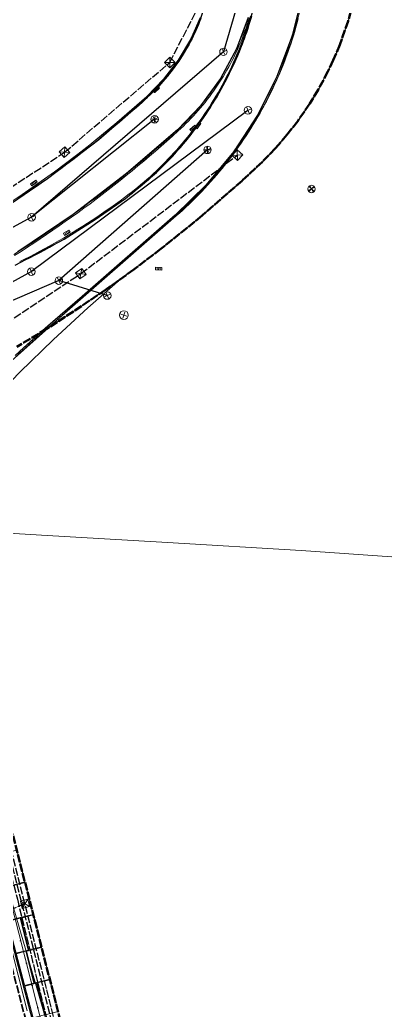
# Model space of a CAD drawing. Header units: metres. Extents: x 105014 to 106600, y 111320 to 118425.
# Drawn here: x 105399.7 to 105457.9, y 112710.9 to 112867.8 of the extents above; entities that cross this region are included whole.
import ezdxf

# ---------------------------------------------------------------- set-up
doc = ezdxf.new("R2010")
doc.units = ezdxf.units.M
doc.linetypes.add('DASHDOT', pattern=[3.556, 2.54, -0.508, 0, -0.508])
doc.linetypes.add('DASHED', pattern=[1.524, 1.27, -0.254])
for name, color, linetype, lineweight in [('00-BASE-LIMITE', 7, 'DASHED', 50), ('00-BASE-UE', 42, 'DASHED', 25), ('10-PAV-CALZADA-MIXTA', 8, 'CONTINUOUS', 30), ('10-PAV-SARDINEL', 252, 'CONTINUOUS', 13), ('20-EP-ZONA-DURA', 253, 'CONTINUOUS', 13), ('20-EP-ZONA-VERDE', 84, 'CONTINUOUS', 13), ('30-RED-ENEL-NODOS', 11, 'CONTINUOUS', 13), ('30-RED-ENEL-PROY', 1, 'DASHED', 25), ('30-RED-ETB-EXIST', 145, 'CONTINUOUS', 13), ('30-RED-MOVISTAR-PROY', 4, 'DASHED', 25), ('30-RED-VANTI-EXIST', 52, 'CONTINUOUS', 13), ('30-RED-VANTI-PROY', 2, 'DASHED', 25), ('30-RED-VANTI-RETIRO', 8, 'DASHDOT', 13), ('35-RH-ACUE-MENOR-EXIST', 151, 'CONTINUOUS', 13), ('35-RH-ACUE-MENOR-PROY', 5, 'DASHED', 25), ('35-RH-PLUV-COLECTOR', 96, 'CONTINUOUS', 30), ('35-RH-PLUV-NODOS', 94, 'CONTINUOUS', 13), ('36-RH-SAN-COLECTOR-PROY', 6, 'DASHED', 35), ('36-RH-SAN-POZOS', 216, 'CONTINUOUS', 13), ('60-PREDIAL-LOTE', 42, 'CONTINUOUS', 13)]:
    doc.layers.add(name, color=color, linetype=linetype, lineweight=lineweight)

# ---------------------------------------------------------------- blocks, each defined once
blk = doc.blocks.new('CAJA_ENEL')
for p, q in [((-0.6, -0.6), (0.6, 0.6)), ((-0.6, 0.6), (0.6, -0.6))]:
    blk.add_line(p, q)
blk.add_lwpolyline([(-0.6, -0.6), (0.6, -0.6), (0.6, 0.6), (-0.6, 0.6)], close=True)
blk = doc.blocks.new('POZO_SAN')
for p, q in [((-0.5, 0), (0.5, 0)), ((0, -0.5), (0, 0.5))]:
    blk.add_line(p, q)
blk.add_circle((0, 0), 0.7)
blk = doc.blocks.new('SUMIDERO')
for p, q in [((-0.25, -0.2), (-0.25, 0.2)), ((0, -0.2), (0, 0.2)), ((0.25, -0.2), (0.25, 0.2))]:
    blk.add_line(p, q)
blk.add_lwpolyline([(-0.5, -0.2), (0.5, -0.2), (0.5, 0.2), (-0.5, 0.2)], close=True)
blk = doc.blocks.new('POZO_PLUV')
for p, q in [((-0.42, -0.42), (0.42, 0.42)), ((-0.42, 0.42), (0.42, -0.42))]:
    blk.add_line(p, q)
blk.add_circle((0, 0), 0.6)

msp = doc.modelspace()

# ---------------------------------------------------------------- linework, layer by layer
at = {"layer": '00-BASE-LIMITE'}
for points in [[(105452.4965, 112870.6933), (105451.6531, 112867.6311), (105450.3453, 112863.8833), (105449.3209, 112861.4465), (105448.4643, 112859.6339), (105446.9107, 112856.7303), (105445.6039, 112854.5789), (105443.6923, 112851.7925), (105441.9821, 112849.5857), (105440.1583, 112847.4709), (105438.1061, 112845.3361), (105434.8843, 112842.3357), (105428.5395, 112836.7905), (105422.0037, 112831.5077), (105417.7267, 112828.2677), (105413.2317, 112825.0357), (105408.1525, 112821.5851), (105403.9137, 112818.8611), (105399.1897, 112815.9841)], [(105398.6051, 112738.5087), (105402.0385, 112725.0969), (105406.1547, 112708.9561)]]:
    msp.add_lwpolyline(points, dxfattribs=at)
at = {"layer": '00-BASE-UE'}
for points in [[(105452.4965, 112870.6933), (105451.6531, 112867.6311), (105450.3453, 112863.8833), (105449.3209, 112861.4465), (105448.4643, 112859.6339), (105446.9107, 112856.7303), (105445.6039, 112854.5789), (105443.6923, 112851.7925), (105441.9821, 112849.5857), (105440.1583, 112847.4709), (105438.1061, 112845.3361), (105434.8843, 112842.3357), (105428.5395, 112836.7905), (105422.0037, 112831.5077), (105417.7267, 112828.2677), (105413.2317, 112825.0357), (105408.1525, 112821.5851), (105403.9137, 112818.8611), (105399.1897, 112815.9841)], [(105368.7619, 112699.3103), (105357.0915, 112743.3877), (105394.8212, 112753.4073), (105396.0021, 112748.7837), (105396.0021, 112748.7837), (105398.6051, 112738.5087), (105402.0385, 112725.0969), (105406.1547, 112708.9561)]]:
    msp.add_lwpolyline(points, dxfattribs=at)
at = {"layer": '10-PAV-CALZADA-MIXTA'}
for points in [[(105395.5869, 112836.9458), (105404.0475, 112842.6762), (105412.1645, 112848.8836), (105419.9113, 112855.5474), (105423.1556, 112858.9695), (105425.8683, 112862.8265), (105427.9919, 112867.0368), (105429.4813, 112871.5109)], [(105444.4478, 112871.9245), (105442.7799, 112865.271), (105440.3872, 112858.8426), (105437.2991, 112852.7178), (105433.5533, 112846.9716), (105429.1956, 112841.6744), (105424.2795, 112836.8909), (105409.5209, 112824.0026), (105404.9069, 112819.9733), (105402.9011, 112818.2159), (105401.9027, 112817.3323), (105401.9027, 112817.3323), (105400.2535, 112815.8429), (105398.9521, 112814.6317)], [(105398.9501, 112828.9351), (105406.6706, 112833.0708), (105411.6143, 112836.1626), (105416.3851, 112839.5151), (105421.2973, 112843.6332), (105425.6971, 112848.2949), (105429.5246, 112853.4369), (105432.7278, 112858.9892), (105435.2632, 112864.8765), (105437.0965, 112871.0188)], [(105435.8301, 112868.2086), (105433.9648, 112863.2198), (105431.4432, 112858.5283), (105428.3115, 112854.2202), (105424.627, 112850.3741), (105416.575, 112843.4477), (105408.138, 112836.9957), (105399.344, 112831.0395)], [(105395.5053, 112732.5569), (105403.5419, 112702.1805)]]:
    msp.add_lwpolyline(points, dxfattribs=at)
at = {"layer": '10-PAV-SARDINEL'}
for points in [[(105398.7322, 112830.6519), (105399.7511, 112831.2992), (105400.7658, 112831.9531), (105401.7762, 112832.6136), (105402.7822, 112833.2807), (105403.7839, 112833.9543), (105404.7811, 112834.6345), (105405.7739, 112835.3212), (105406.7621, 112836.0144), (105407.7458, 112836.714), (105408.7249, 112837.4201), (105409.6994, 112838.1325), (105410.6692, 112838.8513), (105411.6343, 112839.5764), (105412.5946, 112840.3078), (105413.5501, 112841.0454), (105414.5007, 112841.7893), (105415.4465, 112842.5394), (105416.3874, 112843.2957), (105417.3233, 112844.0581), (105418.2542, 112844.8266), (105419.18, 112845.6011), (105420.1008, 112846.3817), (105421.0164, 112847.1683), (105421.9269, 112847.9609), (105422.8322, 112848.7594), (105423.7322, 112849.5638), (105424.627, 112850.3741), (105425.0389, 112850.755), (105425.4454, 112851.1418), (105425.8463, 112851.5343), (105426.2416, 112851.9325), (105426.6312, 112852.3362), (105427.015, 112852.7455), (105427.3929, 112853.1602), (105427.7649, 112853.5803), (105428.1308, 112854.0056), (105428.4907, 112854.4361), (105428.8443, 112854.8716), (105429.1918, 112855.3122), (105429.5329, 112855.7576), (105429.8676, 112856.2079), (105430.1959, 112856.6629), (105430.5177, 112857.1226), (105430.8328, 112857.5867), (105431.1414, 112858.0554), (105431.4432, 112858.5283), (105431.7383, 112859.0056), (105432.0265, 112859.4869), (105432.3078, 112859.9724), (105432.5822, 112860.4618), (105432.8496, 112860.955), (105433.1099, 112861.4521), (105433.3632, 112861.9527), (105433.6092, 112862.457), (105433.8481, 112862.9647), (105434.0797, 112863.4757), (105434.304, 112863.99), (105434.5209, 112864.5074), (105434.7304, 112865.0279), (105434.9325, 112865.5513), (105435.1272, 112866.0775), (105435.3143, 112866.6065), (105435.4938, 112867.1381), (105435.6658, 112867.6721), (105435.8301, 112868.2086)], [(105436.0217, 112868.1514), (105435.8566, 112867.6122), (105435.6838, 112867.0755), (105435.5033, 112866.5412), (105435.3152, 112866.0094), (105435.1196, 112865.4806), (105434.9165, 112864.9546), (105434.7059, 112864.4314), (105434.4879, 112863.9114), (105434.2624, 112863.3944), (105434.0296, 112862.8808), (105433.7896, 112862.3706), (105433.5423, 112861.8638), (105433.2878, 112861.3606), (105433.0261, 112860.861), (105432.7574, 112860.3653), (105432.4814, 112859.873), (105432.1988, 112859.3855), (105431.9092, 112858.9016), (105431.6126, 112858.422), (105431.3092, 112857.9466), (105430.9991, 112857.4756), (105430.6823, 112857.0091), (105430.3589, 112856.5471), (105430.029, 112856.0898), (105429.6926, 112855.6372), (105429.3497, 112855.1895), (105429.0005, 112854.7467), (105428.645, 112854.3089), (105428.2836, 112853.8765), (105427.9156, 112853.4488), (105427.5417, 112853.0266), (105427.1619, 112852.6098), (105426.7761, 112852.1984), (105426.3846, 112851.7926), (105425.9873, 112851.3924), (105425.5843, 112850.9979), (105425.1758, 112850.6092), (105424.762, 112850.2266), (105423.866, 112849.4152), (105422.965, 112848.6099), (105422.0587, 112847.8105), (105421.1473, 112847.0171), (105420.2306, 112846.2296), (105419.3088, 112845.4481), (105418.382, 112844.6728), (105417.4501, 112843.9034), (105416.5132, 112843.1402), (105415.5713, 112842.3831), (105414.6245, 112841.6322), (105413.6728, 112840.8875), (105412.7163, 112840.1491), (105411.7549, 112839.4169), (105410.7888, 112838.691), (105409.818, 112837.9714), (105408.8425, 112837.2583), (105407.8623, 112836.5515), (105406.8775, 112835.8511), (105405.8882, 112835.1571), (105404.8944, 112834.4697), (105403.8961, 112833.7888), (105402.8933, 112833.1144), (105401.8862, 112832.4466), (105400.8747, 112831.7853), (105399.8589, 112831.1307), (105398.8389, 112830.4828)], [(105436.3986, 112868.3605), (105436.2108, 112867.726), (105436.0154, 112867.0937), (105435.8124, 112866.4639), (105435.6019, 112865.8366), (105435.3838, 112865.2118), (105435.1582, 112864.5897), (105434.9251, 112863.9704), (105434.6846, 112863.3539), (105434.4367, 112862.7404), (105434.1815, 112862.1299), (105433.9189, 112861.5225), (105433.649, 112860.9183), (105433.3719, 112860.3174), (105433.0876, 112859.7198), (105432.7961, 112859.1258), (105432.4974, 112858.5353), (105432.1917, 112857.9484), (105431.879, 112857.3652), (105431.5592, 112856.7859), (105431.2325, 112856.2104), (105430.899, 112855.6389), (105430.5585, 112855.0715), (105430.2113, 112854.5082), (105429.8573, 112853.9491), (105429.4966, 112853.3943), (105429.1292, 112852.8439), (105428.7553, 112852.298), (105428.3748, 112851.7566), (105427.9878, 112851.2198), (105427.5944, 112850.6877), (105427.1947, 112850.1604), (105426.7886, 112849.6379), (105426.3762, 112849.1204), (105425.9577, 112848.6078), (105425.533, 112848.1003), (105425.1023, 112847.598), (105424.6655, 112847.1009), (105424.2228, 112846.6091), (105423.7742, 112846.1226), (105423.3198, 112845.6416), (105422.8596, 112845.1661), (105422.3937, 112844.6961), (105421.9223, 112844.2318), (105421.4452, 112843.7732), (105420.9627, 112843.3203), (105420.4748, 112842.8733), (105419.9815, 112842.4322), (105419.483, 112841.9971), (105418.9792, 112841.568), (105418.4704, 112841.145), (105417.9564, 112840.7282), (105417.4375, 112840.3175), (105416.9137, 112839.9131), (105416.3851, 112839.5151), (105415.6629, 112838.9828), (105414.9364, 112838.4564), (105414.2056, 112837.936), (105413.4704, 112837.4217), (105412.7311, 112836.9135), (105411.9876, 112836.4114), (105411.24, 112835.9154), (105410.4883, 112835.4257), (105409.7326, 112834.9421), (105408.9729, 112834.4648), (105408.2093, 112833.9938), (105407.4419, 112833.5291), (105406.6706, 112833.0708), (105405.9139, 112832.6294), (105405.1536, 112832.1941), (105404.3898, 112831.7649), (105403.6226, 112831.3419), (105402.852, 112830.9252), (105402.0781, 112830.5146), (105401.3009, 112830.1103), (105400.5205, 112829.7122), (105399.7369, 112829.3205), (105398.9501, 112828.9351)], [(105399.2543, 112839.5837), (105400.2371, 112840.2494), (105401.2155, 112840.9216), (105402.1893, 112841.6004), (105403.1585, 112842.2856), (105404.1237, 112842.9777), (105405.0832, 112843.6755), (105406.0385, 112844.3801), (105406.9891, 112845.091), (105407.9349, 112845.8083), (105408.8758, 112846.5319), (105409.812, 112847.2618), (105410.7432, 112847.9979), (105411.6694, 112848.7402), (105412.5907, 112849.4887), (105413.507, 112850.2434), (105414.4182, 112851.0042), (105415.3242, 112851.771), (105416.2252, 112852.5439), (105417.1209, 112853.3228), (105418.0114, 112854.1077), (105418.8966, 112854.8985), (105419.7764, 112855.6951), (105420.1466, 112856.0378), (105420.5096, 112856.3847), (105420.8694, 112856.7394), (105421.2228, 112857.0989), (105421.5704, 112857.4638), (105421.9119, 112857.8337), (105422.249, 112858.2106), (105422.5785, 112858.5906), (105422.9023, 112858.9763), (105423.2203, 112859.3673), (105423.5323, 112859.7634), (105423.8377, 112860.1639), (105424.1374, 112860.57), (105424.4298, 112860.9795), (105424.7162, 112861.3941), (105424.9964, 112861.8134), (105425.2694, 112862.2365), (105425.536, 112862.6642), (105425.7959, 112863.0957), (105426.049, 112863.5317), (105426.2948, 112863.9706), (105426.5342, 112864.414), (105426.7677, 112864.8634), (105426.9928, 112865.3138), (105427.2105, 112865.767), (105427.4216, 112866.2246), (105427.6255, 112866.6855), (105427.8221, 112867.1494), (105428.0113, 112867.6158), (105428.1935, 112868.0862)], [(105399.6482, 112829.4998), (105400.4296, 112829.8904), (105401.2093, 112830.2881), (105401.9851, 112830.6917), (105402.7576, 112831.1015), (105403.5268, 112831.5175), (105404.2925, 112831.9397), (105405.0549, 112832.3681), (105405.8138, 112832.8026), (105406.5691, 112833.2432), (105407.339, 112833.7007), (105408.105, 112834.1645), (105408.8672, 112834.6347), (105409.6255, 112835.1111), (105410.3795, 112835.5934), (105411.1301, 112836.0826), (105411.8764, 112836.5776), (105412.6185, 112837.0788), (105413.3563, 112837.586), (105414.0903, 112838.0994), (105414.8198, 112838.6188), (105415.545, 112839.1442), (105416.2661, 112839.6759), (105416.7925, 112840.0722), (105417.3151, 112840.4756), (105417.8314, 112840.8843), (105418.3434, 112841.2995), (105418.8504, 112841.7211), (105419.3526, 112842.1488), (105419.8496, 112842.5825), (105420.3406, 112843.0216), (105420.8267, 112843.467), (105421.3075, 112843.9182), (105421.7828, 112844.3752), (105422.2528, 112844.838), (105422.7169, 112845.3062), (105423.1754, 112845.78), (105423.628, 112846.2591), (105424.0749, 112846.7438), (105424.5161, 112847.2338), (105424.9512, 112847.7291), (105425.3804, 112848.2296), (105425.8035, 112848.7353), (105426.2207, 112849.2461), (105426.6314, 112849.7616), (105427.0361, 112850.2822), (105427.4343, 112850.8075), (105427.8258, 112851.3371), (105428.2119, 112851.8726), (105428.5905, 112852.4113), (105428.9637, 112852.9562), (105429.3297, 112853.5046), (105429.6883, 112854.0561), (105430.0421, 112854.6149), (105430.3876, 112855.1754), (105430.7268, 112855.7408), (105431.0592, 112856.3102), (105431.3847, 112856.8835), (105431.7033, 112857.4608), (105432.0149, 112858.0419), (105432.3197, 112858.6268), (105432.617, 112859.2149), (105432.908, 112859.8078), (105433.1909, 112860.4024), (105433.4668, 112861.0008), (105433.7358, 112861.6029), (105433.9975, 112862.2083), (105434.2519, 112862.8167), (105434.4988, 112863.4277), (105434.7383, 112864.0419), (105434.9706, 112864.659), (105435.1955, 112865.2791), (105435.4126, 112865.9013), (105435.6225, 112866.5266), (105435.8247, 112867.1539), (105436.0194, 112867.7839), (105436.2065, 112868.4161)], [(105443.7726, 112868.027), (105443.5917, 112867.3459), (105443.4032, 112866.6668), (105443.2069, 112865.99), (105443.003, 112865.3154), (105442.7914, 112864.6431), (105442.5723, 112863.9733), (105442.3455, 112863.306), (105442.1111, 112862.6411), (105441.8694, 112861.9794), (105441.6201, 112861.3202), (105441.3634, 112860.6639), (105441.0993, 112860.0105), (105440.8277, 112859.3602), (105440.5488, 112858.7129), (105440.2626, 112858.0689), (105439.9691, 112857.4282), (105439.6684, 112856.7908), (105439.3604, 112856.1569), (105439.0454, 112855.5265), (105438.7231, 112854.8997), (105438.3939, 112854.2766), (105438.0575, 112853.6573), (105437.7142, 112853.0418), (105437.364, 112852.4304), (105437.0067, 112851.8228), (105436.6427, 112851.2193), (105436.2718, 112850.6201), (105435.8942, 112850.025), (105435.5098, 112849.4343), (105435.1188, 112848.848), (105434.7212, 112848.2661), (105434.317, 112847.6888), (105433.9063, 112847.1161), (105433.4891, 112846.548), (105433.0655, 112845.9848), (105432.6355, 112845.4264), (105432.1993, 112844.8729), (105431.7568, 112844.3243), (105431.3081, 112843.7807), (105430.8534, 112843.2425), (105430.3925, 112842.7094), (105429.9256, 112842.1814), (105429.4528, 112841.6588), (105428.9741, 112841.1416), (105428.4895, 112840.6299), (105427.9992, 112840.1236), (105427.5031, 112839.623), (105427.0015, 112839.128), (105426.4943, 112838.6388), (105425.9815, 112838.1553), (105425.4633, 112837.6776), (105424.9398, 112837.2059), (105424.4114, 112836.7406), (105409.6525, 112823.852), (105405.0386, 112819.8228), (105404.0351, 112818.945), (105403.0332, 112818.0658), (105402.5338, 112817.6252), (105402.0566, 112817.2029), (105402.0359, 112817.1831), (105402.0314, 112817.1791), (105401.21, 112816.4422), (105400.3886, 112815.6954), (105399.7365, 112815.0936), (105399.0896, 112814.4865)], [(105428.3806, 112868.0155), (105428.1974, 112867.5427), (105428.0069, 112867.0728), (105427.809, 112866.6059), (105427.6039, 112866.1422), (105427.3915, 112865.6818), (105427.1719, 112865.2247), (105426.9452, 112864.7712), (105426.7114, 112864.3212), (105426.4705, 112863.875), (105426.2228, 112863.4326), (105425.9681, 112862.9941), (105425.7066, 112862.5597), (105425.4383, 112862.1294), (105425.1633, 112861.7034), (105424.8817, 112861.2817), (105424.5935, 112860.8645), (105424.2988, 112860.4518), (105423.9977, 112860.0439), (105423.6902, 112859.6407), (105423.3765, 112859.2423), (105423.0565, 112858.8489), (105422.7304, 112858.4606), (105422.3983, 112858.0775), (105422.0602, 112857.6996), (105421.7163, 112857.327), (105421.3665, 112856.9598), (105421.011, 112856.5982), (105420.65, 112856.2422), (105420.2834, 112855.8919), (105419.9113, 112855.5474), (105419.0304, 112854.7498), (105418.1441, 112853.9581), (105417.2526, 112853.1723), (105416.3559, 112852.3925), (105415.4539, 112851.6188), (105414.5468, 112850.8511), (105413.6346, 112850.0894), (105412.7173, 112849.3339), (105411.795, 112848.5846), (105410.8677, 112847.8414), (105409.9354, 112847.1044), (105408.9983, 112846.3738), (105408.0562, 112845.6493), (105407.1094, 112844.9312), (105406.1577, 112844.2195), (105405.2013, 112843.5141), (105404.2402, 112842.8152), (105403.2745, 112842.1227), (105402.3041, 112841.4367), (105401.3292, 112840.7571), (105400.3498, 112840.0842), (105399.3659, 112839.4177)], [(105399.6003, 112815.24), (105400.2535, 112815.8429), (105401.0756, 112816.5903), (105401.9027, 112817.3323), (105402.4012, 112817.7749), (105402.9011, 112818.2159), (105403.9033, 112819.0954), (105404.9069, 112819.9733), (105409.5209, 112824.0026), (105424.2795, 112836.8909), (105424.8067, 112837.3552), (105425.3286, 112837.8254), (105425.8451, 112838.3015), (105426.3562, 112838.7835), (105426.8618, 112839.2712), (105427.3619, 112839.7646), (105427.8563, 112840.2636), (105428.345, 112840.7682), (105428.828, 112841.2783), (105429.3052, 112841.7938), (105429.7765, 112842.3147), (105430.2419, 112842.8409), (105430.7013, 112843.3724), (105431.1546, 112843.909), (105431.6019, 112844.4508), (105432.0429, 112844.9975), (105432.4778, 112845.5493), (105432.9063, 112846.1059), (105433.3286, 112846.6673), (105433.7444, 112847.2335), (105434.1538, 112847.8044), (105434.5567, 112848.3798), (105434.953, 112848.9598), (105435.3428, 112849.5443), (105435.7259, 112850.1331), (105436.1023, 112850.7262), (105436.472, 112851.3236), (105436.8349, 112851.9251), (105437.1909, 112852.5307), (105437.5401, 112853.1402), (105437.8823, 112853.7537), (105438.2175, 112854.371), (105438.5458, 112854.9921), (105438.867, 112855.6169), (105439.181, 112856.2453), (105439.488, 112856.8771), (105439.7877, 112857.5125), (105440.0803, 112858.1511), (105440.3656, 112858.7931), (105440.6436, 112859.4382), (105440.9142, 112860.0865), (105441.1775, 112860.7377), (105441.4335, 112861.392), (105441.6819, 112862.049), (105441.923, 112862.7089), (105442.1565, 112863.3714), (105442.3825, 112864.0365), (105442.601, 112864.7042), (105442.8118, 112865.3743), (105443.0151, 112866.0467), (105443.2107, 112866.7214), (105443.3987, 112867.3983), (105443.579, 112868.0772)], [(105403.5419, 112702.1805), (105395.5053, 112732.5569)], [(105395.6986, 112732.6081), (105403.7352, 112702.2317)]]:
    msp.add_lwpolyline(points, dxfattribs=at)
at = {"layer": '20-EP-ZONA-DURA'}
for points in [[(105398.8389, 112830.4828), (105399.8589, 112831.1307), (105400.8747, 112831.7853), (105401.8862, 112832.4466), (105402.8933, 112833.1144), (105403.8961, 112833.7888), (105404.8944, 112834.4697), (105405.8882, 112835.1571), (105406.8775, 112835.8511), (105407.8623, 112836.5515), (105408.8425, 112837.2583), (105409.818, 112837.9714), (105410.7888, 112838.691), (105411.7549, 112839.4169), (105412.7163, 112840.1491), (105413.6728, 112840.8875), (105414.6245, 112841.6322), (105415.5713, 112842.3831), (105416.5132, 112843.1402), (105417.4501, 112843.9034), (105418.382, 112844.6728), (105419.3088, 112845.4481), (105420.2306, 112846.2296), (105421.1473, 112847.0171), (105422.0587, 112847.8105), (105422.965, 112848.6099), (105423.866, 112849.4152), (105424.762, 112850.2266), (105425.1758, 112850.6092), (105425.5843, 112850.9979), (105425.9873, 112851.3924), (105426.3846, 112851.7926), (105426.7761, 112852.1984), (105427.1619, 112852.6098), (105427.5417, 112853.0266), (105427.9156, 112853.4488), (105428.2836, 112853.8765), (105428.645, 112854.3089), (105429.0005, 112854.7467), (105429.3497, 112855.1895), (105429.6926, 112855.6372), (105430.029, 112856.0898), (105430.3589, 112856.5471), (105430.6823, 112857.0091), (105430.9991, 112857.4756), (105431.3092, 112857.9466), (105431.6126, 112858.422), (105431.9092, 112858.9016), (105432.1988, 112859.3855), (105432.4814, 112859.873), (105432.7574, 112860.3653), (105433.0261, 112860.861), (105433.2878, 112861.3606), (105433.5423, 112861.8638), (105433.7896, 112862.3706), (105434.0296, 112862.8808), (105434.2624, 112863.3944), (105434.4879, 112863.9114), (105434.7059, 112864.4314), (105434.9165, 112864.9546), (105435.1196, 112865.4806), (105435.3152, 112866.0094), (105435.5033, 112866.5412), (105435.6838, 112867.0755), (105435.8566, 112867.6122), (105436.0217, 112868.1514)], [(105436.2065, 112868.4161), (105436.0194, 112867.7839), (105435.8247, 112867.1539), (105435.6225, 112866.5266), (105435.4126, 112865.9013), (105435.1955, 112865.2791), (105434.9706, 112864.659), (105434.7383, 112864.0419), (105434.4988, 112863.4277), (105434.2519, 112862.8167), (105433.9975, 112862.2083), (105433.7358, 112861.6029), (105433.4668, 112861.0008), (105433.1909, 112860.4024), (105432.908, 112859.8078), (105432.617, 112859.2149), (105432.3197, 112858.6268), (105432.0149, 112858.0419), (105431.7033, 112857.4608), (105431.3847, 112856.8835), (105431.0592, 112856.3102), (105430.7268, 112855.7408), (105430.3876, 112855.1754), (105430.0421, 112854.6149), (105429.6883, 112854.0561), (105429.3297, 112853.5046), (105428.9637, 112852.9562), (105428.5905, 112852.4113), (105428.2119, 112851.8726), (105427.8258, 112851.3371), (105427.4343, 112850.8075), (105427.0361, 112850.2822), (105426.6314, 112849.7616), (105426.2207, 112849.2461), (105425.8035, 112848.7353), (105425.3804, 112848.2296), (105424.9512, 112847.7291), (105424.5161, 112847.2338), (105424.0749, 112846.7438), (105423.628, 112846.2591), (105423.1754, 112845.78), (105422.7169, 112845.3062), (105422.2528, 112844.838), (105421.7828, 112844.3752), (105421.3075, 112843.9182), (105420.8267, 112843.467), (105420.3406, 112843.0216), (105419.8496, 112842.5825), (105419.3526, 112842.1488), (105418.8504, 112841.7211), (105418.3434, 112841.2995), (105417.8314, 112840.8843), (105417.3151, 112840.4756), (105416.7925, 112840.0722), (105416.2661, 112839.6759), (105415.545, 112839.1442), (105414.8198, 112838.6188), (105414.0903, 112838.0994), (105413.3563, 112837.586), (105412.6185, 112837.0788), (105411.8764, 112836.5776), (105411.1301, 112836.0826), (105410.3795, 112835.5934), (105409.6255, 112835.1111), (105408.8672, 112834.6347), (105408.105, 112834.1645), (105407.339, 112833.7007), (105406.5691, 112833.2432), (105405.8138, 112832.8026), (105405.0549, 112832.3681), (105404.2925, 112831.9397), (105403.5268, 112831.5175), (105402.7576, 112831.1015), (105401.9851, 112830.6917), (105401.2093, 112830.2881), (105400.4296, 112829.8904), (105399.6482, 112829.4998)]]:
    msp.add_lwpolyline(points, dxfattribs=at)
for points in [[(105399.1876, 112736.2333), (105401.7916, 112726.0612), (105399.7105, 112725.5379), (105397.7035, 112725.0332), (105396.3727, 112730.0605), (105398.4421, 112730.5807), (105400.4945, 112731.0969), (105400.4701, 112731.1939), (105398.5145, 112730.7021), (105397.2465, 112735.7451), (105399.1876, 112736.2333)], [(105403.1022, 112720.9258), (105401.0995, 112720.4221), (105399.8315, 112725.4651), (105401.8165, 112725.9644), (105402.0385, 112725.0969), (105403.1022, 112720.9258)], [(105402.2953, 112715.2579), (105402.0041, 112715.1847), (105400.7361, 112720.2276), (105401.0271, 112720.3007), (105403.1269, 112720.8289), (105404.4119, 112715.7901), (105402.2953, 112715.2579)], [(105405.7216, 112710.6544), (105403.6845, 112710.1422), (105402.4163, 112715.1851), (105404.4366, 112715.6932), (105405.7216, 112710.6544)]]:
    msp.add_lwpolyline(points, close=True, dxfattribs=at)
at = {"layer": '20-EP-ZONA-VERDE'}
for points in [[(105428.2379, 112868.204), (105426.6951, 112864.7217), (105424.7516, 112861.446), (105422.4345, 112858.423), (105419.7765, 112855.6952), (105415.0546, 112851.5418), (105410.1885, 112847.5582), (105405.1842, 112843.7496), (105400.0482, 112840.1207), (105394.7868, 112836.6761), (105389.4067, 112833.4201), (105383.9146, 112830.3567), (105378.3173, 112827.4899), (105375.944, 112836.7823), (105374.1768, 112846.2089), (105373.0232, 112855.7302), (105372.4878, 112865.3061), (105372.5731, 112874.8966)], [(105452.4965, 112870.6933), (105451.6531, 112867.6311), (105450.3453, 112863.8833), (105449.3209, 112861.4465), (105448.4643, 112859.6339), (105446.9107, 112856.7303), (105445.6039, 112854.5789), (105443.6923, 112851.7925), (105441.9821, 112849.5857), (105440.1583, 112847.4709), (105438.1061, 112845.3361), (105434.8843, 112842.3357), (105428.5395, 112836.7905), (105422.0037, 112831.5077), (105417.7267, 112828.2677), (105415.9897, 112827.0187), (105415.2669, 112826.4998), (105410.8894, 112823.4445), (105410.1535, 112822.9445), (105407.7717, 112821.3524), (105404.0101, 112818.9231), (105405.0383, 112819.8227), (105424.4111, 112836.7403), (105428.4592, 112840.5982), (105432.1445, 112844.8041), (105435.4371, 112849.3241), (105438.3105, 112854.1215), (105440.7414, 112859.1576), (105442.7101, 112864.3917), (105444.2008, 112869.7815)]]:
    msp.add_lwpolyline(points, dxfattribs=at)
for points in [[(105394.5431, 112806.6951), (105391.4274, 112802.1921), (105388.9926, 112797.2874), (105387.2894, 112792.0831), (105386.3535, 112786.6879), (105385.0905, 112791.4569), (105386.3352, 112795.8997), (105388.0843, 112800.1691), (105390.3145, 112804.208), (105392.9959, 112807.9625), (105398.3318, 112813.7717), (105404.2029, 112819.0393), (105407.7717, 112821.3524), (105408.5465, 112821.8527), (105410.1535, 112822.9445), (105410.8894, 112823.4445), (105413.2317, 112825.0357), (105415.2669, 112826.4998), (105415.9897, 112827.0187), (105410.4159, 112822.1659), (105404.9807, 112817.1584), (105399.6883, 112812.0001), (105394.5431, 112806.6951)], [(105413.2317, 112825.0357), (105410.8894, 112823.4445), (105415.2669, 112826.4998), (105413.2317, 112825.0357)], [(105408.5465, 112821.8527), (105407.7717, 112821.3524), (105410.1535, 112822.9445), (105408.5465, 112821.8527)], [(105400.4945, 112731.0969), (105398.4421, 112730.5807), (105396.3727, 112730.0605), (105396.3504, 112730.1472), (105398.4177, 112730.6777), (105398.5145, 112730.7021), (105400.4701, 112731.1939), (105400.4945, 112731.0969)], [(105401.8155, 112725.9641), (105399.8315, 112725.4651), (105399.7346, 112725.4408), (105397.7285, 112724.9363), (105397.7041, 112725.0333), (105399.7105, 112725.5379), (105401.7911, 112726.0611), (105401.8155, 112725.9641)], [(105401.0027, 112720.3978), (105399.0597, 112719.9093), (105397.7285, 112724.9363), (105399.7346, 112725.4408), (105401.0027, 112720.3978)], [(105401.0995, 112720.4221), (105401.0027, 112720.3978), (105399.7346, 112725.4408), (105399.8315, 112725.4651), (105401.0995, 112720.4221)], [(105403.1271, 112720.8289), (105401.0271, 112720.3007), (105400.7361, 112720.2276), (105400.6391, 112720.2033), (105399.0841, 112719.8123), (105399.0597, 112719.9093), (105401.0027, 112720.3978), (105401.0995, 112720.4221), (105403.1027, 112720.9259), (105403.1271, 112720.8289)], [(105401.9072, 112715.1603), (105400.4153, 112714.7851), (105399.0841, 112719.8123), (105400.6391, 112720.2033), (105401.9072, 112715.1603)], [(105402.0041, 112715.1847), (105401.9072, 112715.1603), (105400.6391, 112720.2033), (105400.7361, 112720.2276), (105402.0041, 112715.1847)], [(105404.4363, 112715.6931), (105402.4163, 112715.1851), (105402.3195, 112715.1608), (105400.4399, 112714.6881), (105400.4153, 112714.7851), (105401.9072, 112715.1603), (105402.0041, 112715.1847), (105402.2953, 112715.2579), (105404.4119, 112715.7901), (105404.4363, 112715.6931)], [(105403.5876, 112710.1178), (105401.7711, 112709.661), (105400.4399, 112714.6881), (105402.3195, 112715.1608), (105403.5876, 112710.1178)], [(105403.6845, 112710.1422), (105403.5876, 112710.1178), (105402.3195, 112715.1608), (105402.4163, 112715.1851), (105403.6845, 112710.1422)]]:
    msp.add_lwpolyline(points, close=True, dxfattribs=at)
at = {"layer": '30-RED-ENEL-PROY'}
for points in [[(105423.4209, 112861.0807), (105432.7695, 112879.1373), (105417.4803, 112901.9149)], [(105406.7629, 112846.8347), (105423.4209, 112861.0807)], [(105389.2095, 112835.3539), (105406.7629, 112846.8347)], [(105409.3191, 112827.6043), (105434.1247, 112846.3873)], [(105379.7527, 112807.9371), (105409.3191, 112827.6043)], [(105400.4763, 112727.7275), (105395.2685, 112748.1281)], [(105400.4763, 112727.7275), (105397.9557, 112726.6519)], [(105405.7629, 112706.9381), (105400.4763, 112727.7275)]]:
    msp.add_lwpolyline(points, dxfattribs=at)
at = {"layer": '30-RED-ETB-EXIST'}
msp.add_lwpolyline([(105406.947, 112698.847), (105406.874, 112698.828), (105406.866, 112698.857), (105392.308, 112748.784)], dxfattribs=at)
at = {"layer": '30-RED-MOVISTAR-PROY'}
msp.add_lwpolyline([(105391.7664, 112760.338), (105404.7437, 112708.8721)], dxfattribs=at)
at = {"layer": '30-RED-VANTI-EXIST'}
msp.add_lwpolyline([(105404.174, 112704.7463), (105399.4901, 112723.0879), (105395.1871, 112739.8297), (105391.4599, 112754.6095), (105388.5559, 112765.7855), (105385.7759, 112776.8073), (105384.1601, 112783.4215), (105380.0941, 112799.6583), (105375.8063, 112816.3761), (105372.2757, 112829.6353), (105369.5193, 112839.9789), (105369.2644, 112841.0077)], dxfattribs=at)
at = {"layer": '30-RED-VANTI-PROY'}
msp.add_lwpolyline([(105404.174, 112704.7463), (105402.9895, 112704.4563), (105396.6479, 112728.4693), (105387.9059, 112761.7587), (105386.0875, 112773.7159), (105384.3641, 112779.3589), (105380.5699, 112791.0797), (105377.9201, 112799.4449), (105375.3649, 112809.1649), (105375.2443, 112810.5545), (105373.5309, 112817.1261), (105371.2705, 112824.9245), (105370.1995, 112831.9597), (105369.2644, 112841.0077)], dxfattribs=at)
at = {"layer": '30-RED-VANTI-RETIRO'}
msp.add_lwpolyline([(105404.174, 112704.7463), (105399.4901, 112723.0879), (105395.1871, 112739.8297), (105391.4599, 112754.6095), (105388.5559, 112765.7855), (105385.7759, 112776.8073), (105384.1601, 112783.4215), (105380.0941, 112799.6583), (105375.8063, 112816.3761), (105372.2757, 112829.6353), (105369.5193, 112839.9789), (105369.2644, 112841.0077)], dxfattribs=at)
at = {"layer": '35-RH-ACUE-MENOR-EXIST'}
msp.add_lwpolyline([(105388.07, 112761.24), (105400.8118, 112710.7836)], dxfattribs=at)
msp.add_lwpolyline([(105388.07, 112761.24), (105400.8118, 112710.7836)], dxfattribs=at)
at = {"layer": '35-RH-ACUE-MENOR-PROY'}
msp.add_lwpolyline([(105404.0928, 113003.9217), (105395.782, 112973.4496), (105391.8451, 112959.0454), (105390.9603, 112955.8084), (105386.8201, 112953.5303), (105377.6945, 112925.8918), (105372.9754, 112911.4619), (105372.9844, 112910.4227), (105373.0819, 112899.1854), (105373.0994, 112897.1686), (105370.6587, 112862.167), (105375.5872, 112826.8067), (105378.3449, 112807.0202), (105378.474, 112805.491), (105378.8918, 112800.5401), (105384.2738, 112784.6049), (105386.5313, 112777.9287), (105386.9695, 112776.3861), (105395.6709, 112742.5019), (105399.2767, 112728.4609), (105410.5995, 112682.2575)], dxfattribs=at)
at = {"layer": '35-RH-PLUV-COLECTOR'}
for points in [[(105437.89, 112883.22), (105431.93, 112862.75)], [(105431.93, 112862.75), (105401.53, 112836.53)], [(105435.8, 112853.48), (105401.5, 112827.92)], [(105421.0133, 112852.061), (105401.53, 112836.53)], [(105429.3934, 112847.2195), (105405.8524, 112826.4981)], [(105401.53, 112836.53), (105371.4381, 112820.1721)], [(105401.53, 112836.53), (105371.4381, 112820.1721)], [(105401.5, 112827.92), (105373.5377, 112812.5536)], [(105405.8524, 112826.4981), (105373.5377, 112812.5536)], [(105413.5263, 112824.1316), (105405.8524, 112826.4981)]]:
    msp.add_lwpolyline(points, dxfattribs=at)
at = {"layer": '36-RH-SAN-COLECTOR-PROY'}
msp.add_lwpolyline([(105401.8114, 112704.7075), (105389.8464, 112750.4267)], dxfattribs=at)
at = {"layer": '60-PREDIAL-LOTE'}
msp.add_lwpolyline([(105458.5736, 112782.7036), (105444.2394, 112783.742), (105423.0436, 112784.995), (105403.1165, 112786.1729), (105386.6054, 112787.149), (105385.6314, 112791.044), (105383.5674, 112801.329), (105381.8004, 112807.374), (105380.8834, 112807.328), (105374.2514, 112833.075), (105370.8374, 112848.002), (105370.0544, 112853.072), (105368.7134, 112864.566), (105368.3234, 112869.258), (105368.6997, 112872.2121), (105369.1703, 112875.9066), (105369.4154, 112877.831), (105369.4372, 112877.8308), (105369.4452, 112877.8308), (105383.0947, 112877.6764), (105396.4014, 112877.526), (105444.1452, 112876.8857), (105466.5054, 112876.5858)], dxfattribs=at)

# ---------------------------------------------------------------- block references
at = {"layer": '30-RED-ENEL-NODOS'}
for p, rotation in [((105423.4208, 112861.0806), 135.2), ((105406.7629, 112846.8347), 131.3), ((105434.1247, 112846.3872), 137.4), ((105409.3191, 112827.6042), 124.8), ((105400.4762, 112727.7275), 103.3)]:
    msp.add_blockref('CAJA_ENEL', p, dxfattribs=dict(at, rotation=rotation))
at = {"layer": '35-RH-PLUV-NODOS'}
for name, p, rotation in [('POZO_PLUV', (105431.926, 112862.753), 340), ('SUMIDERO', (105421.1922, 112856.8151), 45.9), ('SUMIDERO', (105421.289, 112856.7978), 41.4), ('SUMIDERO', (105421.2912, 112856.7936), 41.8), ('POZO_PLUV', (105435.8, 112853.482), 340), ('POZO_PLUV', (105421.0133, 112852.061), 127.2), ('POZO_PLUV', (105421.0133, 112852.061), 340), ('SUMIDERO', (105427.1285, 112850.6342), 40), ('SUMIDERO', (105427.1564, 112850.6279), 42.4), ('SUMIDERO', (105427.8775, 112851.0979), 54.5), ('POZO_PLUV', (105429.3934, 112847.2195), 134.1), ('POZO_PLUV', (105429.3934, 112847.2195), 340), ('SUMIDERO', (105401.8848, 112841.9723), 214.8), ('POZO_PLUV', (105445.865, 112841.033), 340), ('POZO_PLUV', (105445.865, 112841.033), 270), ('POZO_PLUV', (105401.53, 112836.53), 340), ('POZO_PLUV', (105401.53, 112836.53), 340), ('SUMIDERO', (105407.0963, 112834.0888), 210), ('POZO_PLUV', (105401.497, 112827.921), 340), ('SUMIDERO', (105421.6633, 112828.3999), 177), ('SUMIDERO', (105421.6633, 112828.3999), 177), ('POZO_PLUV', (105405.8524, 112826.4981), 340), ('POZO_PLUV', (105413.5263, 112824.1316), 340)]:
    msp.add_blockref(name, p, dxfattribs=dict(at, rotation=rotation))
at = {"layer": '36-RH-SAN-POZOS', "rotation": 340}
msp.add_blockref('POZO_SAN', (105416.15, 112821.03), dxfattribs=at)

doc.saveas('drawing.dxf')
